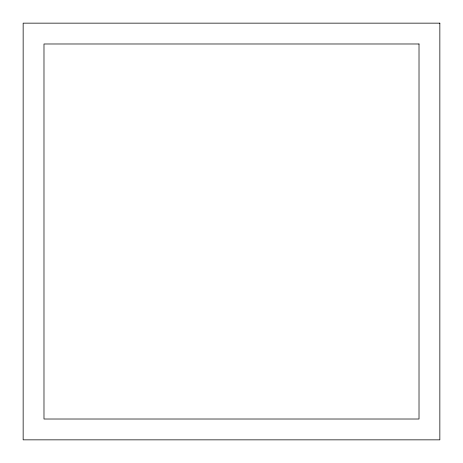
<?xml version="1.0" encoding="UTF-8"?>
<svg xmlns="http://www.w3.org/2000/svg" width="463" height="463" viewBox="0 0 463 463"><rect width="100%" height="100%" fill="white"/><g stroke="black" fill="none" stroke-linecap="round" stroke-linejoin="round"><path stroke-width="0.69" d="M439.85 23.15L23.15 23.15L23.15 439.85L439.85 439.85L439.85 23.15M419.015 43.985L43.985 43.985L43.985 419.015L419.015 419.015L419.015 43.985"/></g></svg>
